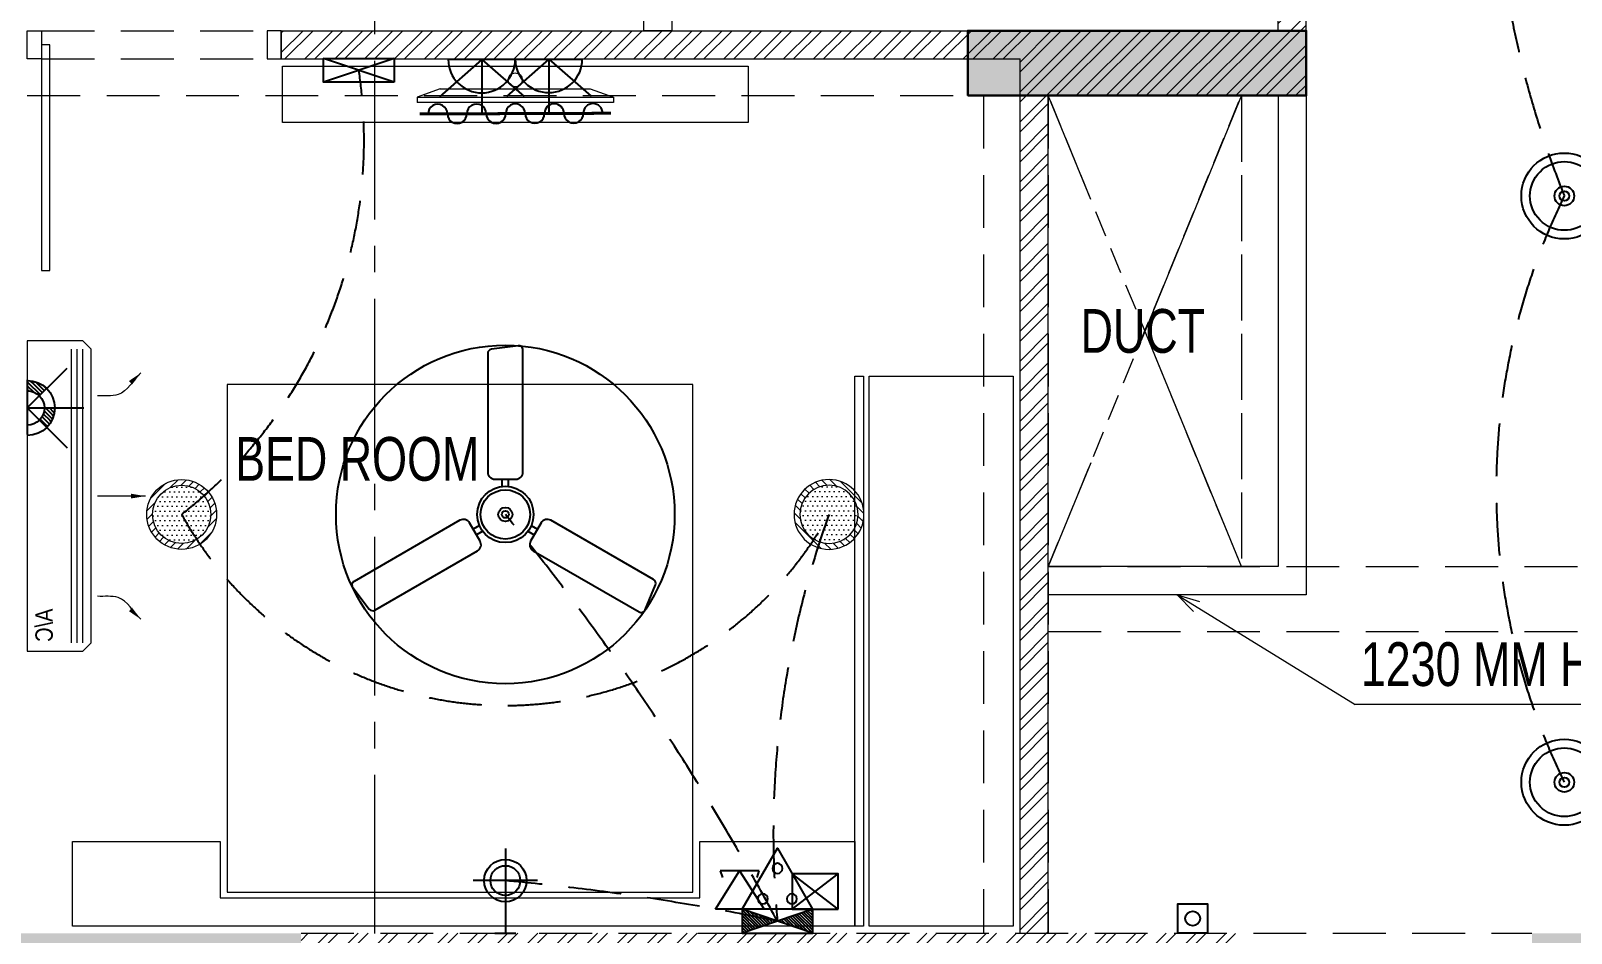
# Model space of a CAD drawing. Header units: inches. Extents: x 822859 to 1009930, y 496782 to 576896.
# Drawn here: x 831238 to 836697, y 542403 to 545602 of the extents above; entities that cross this region are included whole.
import ezdxf
from ezdxf.enums import TextEntityAlignment as Align

# ---------------------------------------------------------------- set-up
doc = ezdxf.new("R2010")
doc.units = ezdxf.units.IN
doc.header["$LTSCALE"] = 750
doc.header["$MEASUREMENT"] = 0
for name, pattern in [('CENTER', [2, 1.25, -0.25, 0.25, -0.25]), ('CENTER2', [1.125, 0.75, -0.125, 0.125, -0.125]), ('DASHED', [0.75, 0.5, -0.25]), ('HIDDEN', [0.375, 0.25, -0.125]), ('HIDDEN2', [0.1875, 0.125, -0.0625])]:
    doc.linetypes.add(name, pattern=pattern)
for name, color, linetype, lineweight in [('1 x 15 W green led dl', 84, 'Continuous', 5), ('COLUMN', 5, 'Continuous', 13), ('DOOR-MSA', 8, 'Continuous', 13), ('DOTTED LINE-MSA', 8, 'HIDDEN2', 13), ('ELE-01-MSA', 8, 'Continuous', 18), ('FURNITURE-MSA', 251, 'Continuous', 5), ('HVAC-HW UNIT', 1, 'Continuous', 13), ('S_B4_230x425', 15, 'HIDDEN', 20), ('S_B4_230x575', 10, 'HIDDEN', 20), ('S_B4_CUT OUT LINE', 9, 'Continuous', 20), ('S_C_ABOVE HP TO TOP', 5, 'Continuous', 30), ('SECTION LINE', 14, 'CENTER', 9), ('TEXT DETAIL-MSA', 8, 'Continuous', 13), ('TEXT ROOM NAME-MSA', 8, 'Continuous', 13), ('WALL HATCH-MSA', 251, 'Continuous', 9), ('WALL-MSA', 11, 'Continuous', 18), ('WINDOW-MSA', 8, 'Continuous', 13)]:
    doc.layers.add(name, color=color, linetype=linetype, lineweight=lineweight)
for name, color, linetype in [('AC 2 MODULE SWITCH', 6, 'DASHED'), ('CS SHEET', 7, 'Continuous'), ('E-18 wall light point', 3, 'Continuous'), ('E-40 call bell push point', 1, 'Continuous'), ('E-47 switch board', 1, 'Continuous'), ('E-49 5A plug point', 150, 'Continuous'), ('E-49a SB with 5A plug point', 5, 'Continuous'), ('E-51 15 A AC PLUG POINT', 6, 'Continuous'), ('E-55 telephone point', 6, 'Continuous'), ('E-56 television point', 4, 'Continuous'), ('ELE.WALL BRACKET', 3, 'Continuous'), ("Emg-42 4' fan point", 30, 'Continuous'), ('PE-E-Electrical Control', 150, 'HIDDEN'), ('PE-E-Electrical Control_Emg.', 1, 'HIDDEN'), ('R.C.C HATCH-MSA', 250, 'Continuous'), ('Switch Board', 72, 'Continuous')]:
    doc.layers.add(name, color=color, linetype=linetype)
doc.styles.add('125', font='swisscl.ttf', dxfattribs={"height": 125})
doc.styles.add('125pt1.6', font='simplex.shx', dxfattribs={"width": 0.6, "height": 200})
doc.styles.add('ARIAL', font='ARIALN.TTF', dxfattribs={"height": 360})
doc.styles.add('Arial-Reg', font='swisscl.ttf', dxfattribs={"height": 155})
doc.styles.add('MtXpl_Swis721_LtCn_B', font='swisscl.ttf')
doc.styles.add('NARROW', font='ARIALN.TTF', dxfattribs={"height": 2.25})
doc.dimstyles.new('100 K.T', dxfattribs={"dimtxt": 360, "dimasz": 80, "dimexe": 0.18, "dimexo": 0.0625, "dimgap": 1, "dimtad": 1, "dimdec": 0, "dimzin": 0, "dimdsep": 46, "dimtxsty": 'ARIAL', "dimblk": 'DOT', "dimcen": 0.09, "dimse1": 1, "dimse2": 1, "dimclrd": 50, "dimclrt": 256, "dimadec": 0, "dimazin": 0, "dimtfac": 1, "dimtdec": 0, "dimtofl": 0, "dimtmove": 1, "dimatfit": 0, "dimfxl": 1, "dimtolj": 1, "dimtzin": 0, "dimlwd": -1, "dimarcsym": 0})
doc.dimstyles.new('DIM_50', dxfattribs={"dimtxt": 200, "dimasz": 100, "dimexe": 25, "dimexo": 5, "dimgap": 25, "dimtad": 1, "dimdec": 0, "dimzin": 0, "dimdsep": 46, "dimtxsty": '125pt1.6', "dimblk": 'ARCHTICK', "dimcen": 0.09, "dimclrd": 8, "dimclre": 8, "dimclrt": 7, "dimaunit": 1, "dimadec": 4, "dimazin": 0, "dimtfac": 1, "dimtdec": 0, "dimtmove": 2, "dimatfit": 1, "dimfxl": 150, "dimfxlon": 1, "dimtolj": 1, "dimtzin": 0, "dimarcsym": 1})

# ---------------------------------------------------------------- blocks, each defined once
blk = doc.blocks.new('A$C37e82350')
at = {"layer": 'SECTION LINE', "linetype": 'CENTER2'}
blk.add_lwpolyline([(-2541.6, -2026.8), (-2541.6, -2083.3), (61391, -2083.3), (61391, -2039.2)], dxfattribs=at)
blk = doc.blocks.new('BLOCK-G & H TYPICAL COLOUMN')
at = {"layer": 'R.C.C HATCH-MSA'}
h = blk.add_hatch(color=256, dxfattribs=at)
h.dxf.hatch_style = 1
h.paths.add_polyline_path([(172697.62, -104207.75), (172688.57, -104207.75), (172688.57, -104255), (172697.62, -104255)])
h.paths.add_polyline_path([(172327.12, -104207.75), (172336.18, -104207.75), (172336.18, -104255), (172327.12, -104255)])
h.paths.add_polyline_path([(172819.88, -104207.75), (172819.88, -104216.81), (172867.12, -104216.81), (172867.12, -104207.75)])
h.paths.add_polyline_path([(172204.87, -104207.75), (172204.87, -104216.81), (172157.62, -104216.81), (172157.62, -104207.75)])
h.paths.add_polyline_path([(172561.18, -104240.06), (172552.12, -104240.06), (172552.12, -104287.31), (172561.18, -104287.31)])
h.paths.add_polyline_path([(172463.57, -104240.06), (172472.62, -104240.06), (172472.62, -104287.31), (172463.57, -104287.31)])
h.paths.add_polyline_path([(172177.87, -104422.2), (172177.87, -104431.25), (172130.62, -104431.25), (172130.62, -104422.2)])
h.paths.add_polyline_path([(172894.12, -104422.2), (172894.12, -104431.25), (172846.88, -104431.25), (172846.88, -104422.2)])
h.paths.add_polyline_path([(172336.12, -104486.75), (172336.12, -104495.81), (172288.87, -104495.81), (172288.87, -104486.75)])
h.paths.add_polyline_path([(172202.62, -104543.75), (172202.62, -104552.81), (172155.37, -104552.81), (172155.37, -104543.75)])
h.paths.add_polyline_path([(172822.13, -104543.75), (172822.13, -104552.81), (172869.37, -104552.81), (172869.37, -104543.75)])
h.paths.add_polyline_path([(172516.9, -104495.81), (172507.85, -104495.81), (172507.85, -104448.56), (172516.9, -104448.56)])
h.paths.add_polyline_path([(172697.62, -104104.25), (172688.57, -104104.25), (172688.57, -104057.01), (172697.62, -104057.01)])
h.paths.add_polyline_path([(172327.12, -104104.25), (172336.18, -104104.25), (172336.18, -104057.01), (172327.12, -104057.01)])
h.paths.add_polyline_path([(172819.88, -104104.25), (172819.88, -104095.2), (172867.12, -104095.2), (172867.12, -104104.25)])
h.paths.add_polyline_path([(172204.87, -104104.25), (172204.87, -104095.2), (172157.62, -104095.2), (172157.62, -104104.25)])
h.paths.add_polyline_path([(172561.18, -104071.94), (172552.12, -104071.94), (172552.12, -104024.7), (172561.18, -104024.7)])
h.paths.add_polyline_path([(172463.57, -104071.94), (172472.62, -104071.94), (172472.62, -104024.7), (172463.57, -104024.7)])
h.paths.add_polyline_path([(172177.87, -103889.81), (172177.87, -103880.75), (172130.62, -103880.75), (172130.62, -103889.81)])
h.paths.add_polyline_path([(172894.12, -103889.81), (172894.12, -103880.75), (172846.88, -103880.75), (172846.88, -103889.81)])
h.paths.add_polyline_path([(172336.12, -103825.25), (172336.12, -103816.2), (172288.87, -103816.2), (172288.87, -103825.25)])
h.paths.add_polyline_path([(172202.62, -103768.25), (172202.62, -103759.2), (172155.37, -103759.2), (172155.37, -103768.25)])
h.paths.add_polyline_path([(172822.13, -103768.25), (172822.13, -103759.2), (172869.37, -103759.2), (172869.37, -103768.25)])
h.paths.add_polyline_path([(172516.9, -103816.2), (172507.85, -103816.2), (172507.85, -103863.44), (172516.9, -103863.44)])
h.paths.add_polyline_path([(172548.37, -103699.31), (172548.37, -103690.25), (172595.62, -103690.25), (172595.62, -103699.31)])
h.paths.add_polyline_path([(172476.37, -103699.31), (172476.37, -103690.25), (172429.13, -103690.25), (172429.13, -103699.31)])
h.paths.add_polyline_path([(172726.82, -103612.31), (172726.82, -103603.25), (172774.06, -103603.25), (172774.06, -103612.31)])
h.paths.add_polyline_path([(172297.93, -103612.31), (172297.93, -103603.25), (172250.69, -103603.25), (172250.69, -103612.31)])
h.paths.add_polyline_path([(172920.37, -103523.81), (172920.37, -103514.75), (172857.56, -103514.75), (172857.56, -103523.81)])
h.paths.add_polyline_path([(172104.37, -103523.81), (172104.37, -103514.75), (172167.19, -103514.75), (172167.19, -103523.81)])
h.paths.add_polyline_path([(172476.37, -103492.94), (172467.32, -103492.94), (172467.32, -103445.7), (172476.37, -103445.7)])
h.paths.add_polyline_path([(172548.37, -103492.94), (172557.43, -103492.94), (172557.43, -103445.7), (172548.37, -103445.7)])
h.paths.add_polyline_path([(172663.43, -103454.75), (172759.5, -103454.75), (172759.5, -103349.7), (172663.43, -103349.7), (172663.43, -103358.75), (172750.44, -103358.75), (172750.44, -103445.7), (172663.43, -103445.7)])
h.paths.add_polyline_path([(172361.32, -103454.75), (172265.25, -103454.75), (172265.25, -103349.7), (172361.32, -103349.7), (172361.32, -103358.75), (172274.31, -103358.75), (172274.31, -103445.7), (172361.32, -103445.7)])
h.paths.add_polyline_path([(172428.37, -103358.75), (172419.32, -103358.75), (172419.32, -103311.51), (172428.37, -103311.51)])
h.paths.add_polyline_path([(172428.37, -103132.74), (172419.32, -103132.74), (172419.32, -103179.99), (172428.37, -103179.99)])
h.paths.add_polyline_path([(172151.62, -103286.75), (172151.62, -103277.7), (172104.37, -103277.7), (172104.37, -103286.75)])
h.paths.add_polyline_path([(172245.43, -103162.74), (172245.43, -103153.68), (172198.19, -103153.68), (172198.19, -103162.74)])
h.paths.add_polyline_path([(172428.37, -103021.25), (172419.32, -103021.25), (172419.32, -103068.5), (172428.37, -103068.5)])
h.paths.add_polyline_path([(172245.43, -102997.25), (172236.37, -102997.25), (172236.37, -103044.5), (172245.43, -103044.5)])
h.paths.add_polyline_path([(172104.37, -102997.25), (172104.37, -103006.31), (172151.62, -103006.31), (172151.62, -102997.25)])
h.paths.add_polyline_path([(172596.37, -103358.75), (172605.43, -103358.75), (172605.43, -103311.51), (172596.37, -103311.51)])
h.paths.add_polyline_path([(172596.37, -103132.74), (172605.43, -103132.74), (172605.43, -103179.99), (172596.37, -103179.99)])
h.paths.add_polyline_path([(172873.13, -103286.75), (172873.13, -103277.7), (172920.37, -103277.7), (172920.37, -103286.75)])
h.paths.add_polyline_path([(172779.32, -103162.74), (172779.32, -103153.68), (172826.56, -103153.68), (172826.56, -103162.74)])
h.paths.add_polyline_path([(172596.37, -103021.25), (172605.43, -103021.25), (172605.43, -103068.5), (172596.37, -103068.5)])
h.paths.add_polyline_path([(172779.32, -102997.25), (172788.37, -102997.25), (172788.37, -103044.5), (172779.32, -103044.5)])
h.paths.add_polyline_path([(172920.37, -102997.25), (172920.37, -103006.31), (172873.13, -103006.31), (172873.13, -102997.25)])
h.paths.add_polyline_path([(172548.37, -104612.7), (172548.37, -104621.75), (172595.62, -104621.75), (172595.62, -104612.7)])
h.paths.add_polyline_path([(172476.37, -104612.7), (172476.37, -104621.75), (172429.13, -104621.75), (172429.13, -104612.7)])
h.paths.add_polyline_path([(172297.93, -104699.7), (172297.93, -104708.75), (172250.69, -104708.75), (172250.69, -104699.7)])
h.paths.add_polyline_path([(172104.37, -104788.2), (172104.37, -104797.25), (172167.19, -104797.25), (172167.19, -104788.2)])
h.paths.add_polyline_path([(172726.82, -104699.7), (172726.82, -104708.75), (172774.06, -104708.75), (172774.06, -104699.7)])
h.paths.add_polyline_path([(172920.37, -104788.2), (172920.37, -104797.25), (172857.56, -104797.25), (172857.56, -104788.2)])
h.paths.add_polyline_path([(172476.37, -104819.06), (172467.32, -104819.06), (172467.32, -104866.31), (172476.37, -104866.31)])
h.paths.add_polyline_path([(172548.37, -104819.06), (172557.43, -104819.06), (172557.43, -104866.31), (172548.37, -104866.31)])
h.paths.add_polyline_path([(172663.43, -104857.25), (172759.5, -104857.25), (172759.5, -104962.31), (172663.43, -104962.31), (172663.43, -104953.25), (172750.44, -104953.25), (172750.44, -104866.31), (172663.43, -104866.31)])
h.paths.add_polyline_path([(172361.32, -104857.25), (172265.25, -104857.25), (172265.25, -104962.31), (172361.32, -104962.31), (172361.32, -104953.25), (172274.31, -104953.25), (172274.31, -104866.31), (172361.32, -104866.31)])
h.paths.add_polyline_path([(172428.37, -104953.25), (172419.32, -104953.25), (172419.32, -105000.5), (172428.37, -105000.5)])
h.paths.add_polyline_path([(172428.37, -105178.31), (172419.32, -105178.31), (172419.32, -105131.06), (172428.37, -105131.06)])
h.paths.add_polyline_path([(172151.62, -105025.25), (172151.62, -105034.31), (172104.37, -105034.31), (172104.37, -105025.25)])
h.paths.add_polyline_path([(172245.43, -105072.5), (172236.37, -105072.5), (172236.37, -105025.25), (172245.43, -105025.25)])
h.paths.add_polyline_path([(172428.37, -105290.75), (172419.32, -105290.75), (172419.32, -105243.51), (172428.37, -105243.51)])
h.paths.add_polyline_path([(172245.43, -105314.75), (172236.37, -105314.75), (172236.37, -105267.51), (172245.43, -105267.51)])
h.paths.add_polyline_path([(172104.37, -105277.35), (172113.43, -105277.35), (172113.43, -105314.75), (172104.37, -105314.75)])
h.paths.add_polyline_path([(172596.37, -104953.25), (172605.43, -104953.25), (172605.43, -105000.5), (172596.37, -105000.5)])
h.paths.add_polyline_path([(172596.37, -105178.31), (172605.43, -105178.31), (172605.43, -105131.06), (172596.37, -105131.06)])
h.paths.add_polyline_path([(172873.13, -105025.25), (172873.13, -105034.31), (172920.37, -105034.31), (172920.37, -105025.25)])
h.paths.add_polyline_path([(172788.37, -105025.25), (172779.32, -105025.25), (172779.32, -105072.5), (172788.37, -105072.5)])
h.paths.add_polyline_path([(172596.37, -105290.75), (172605.43, -105290.75), (172605.43, -105243.51), (172596.37, -105243.51)])
h.paths.add_polyline_path([(172779.32, -105314.75), (172788.37, -105314.75), (172788.37, -105267.51), (172779.32, -105267.51)])
h.paths.add_polyline_path([(172911.32, -105314.75), (172920.37, -105314.75), (172920.37, -105277.35), (172911.32, -105277.35)])
h.paths.add_polyline_path([(172688.63, -104486.75), (172688.63, -104495.81), (172735.87, -104495.81), (172735.87, -104486.75)])
h.paths.add_polyline_path([(172688.63, -103825.25), (172688.63, -103816.2), (172735.87, -103816.2), (172735.87, -103825.25)])
at = {"layer": 'COLUMN'}
blk.add_lwpolyline([(172476.37, -103699.31), (172476.37, -103690.25), (172429.13, -103690.25), (172429.13, -103699.31)], close=True, dxfattribs=at)
blk = doc.blocks.new('A$C16cd5f5f')
at = {"layer": 'WINDOW-MSA', "ltscale": 5000}
for points in [[(50, 50), (50, 850), (80, 850), (80, 50)], [(0, 0), (50, 0), (50, 100), (0, 100)], [(900, 0), (850, 0), (850, 100), (900, 100)]]:
    blk.add_lwpolyline(points, close=True, dxfattribs=at)
at = {"layer": 'WINDOW-MSA', "linetype": 'HIDDEN', "elevation": 0}
blk.add_lwpolyline([(50, 100), (850, 100)], dxfattribs=at)
at = {"layer": 'WINDOW-MSA', "linetype": 'HIDDEN'}
blk.add_lwpolyline([(50, 0), (850, 0)], dxfattribs=at)
blk = doc.blocks.new('A$Ca69f7aba')
at = {"layer": 'WINDOW-MSA', "ltscale": 5000}
for points in [[(-750, 0), (-700, 0), (-700, -100), (-750, -100)], [(0, 0), (-50, 0), (-50, -100), (0, -100)], [(-50, -50), (-50, -700), (-80, -700), (-80, -50)]]:
    blk.add_lwpolyline(points, close=True, dxfattribs=at)
at = {"layer": 'WINDOW-MSA', "linetype": 'HIDDEN'}
blk.add_lwpolyline([(-50, 0), (-700, 0)], dxfattribs=at)
at = {"layer": 'WINDOW-MSA', "linetype": 'HIDDEN', "elevation": 0}
blk.add_lwpolyline([(-50, -100), (-700, -100)], dxfattribs=at)
blk = doc.blocks.new('G$C7997B730')
at = {"layer": 'FURNITURE-MSA'}
for p, q in [((36, 1325, 0), (0, 1325, 0)), ((0, 1325, 0), (0, 0, 0)), ((36, 1325, 0), (0, 1325, 0)), ((93, 1169, 0), (36, 1325, 0)), ((36, 0, 0), (36, 1325, 0)), ((93, 1169, 0), (36, 1325, 0)), ((93, 156, 0), (93, 1169, 0)), ((93, 156, 0), (36, 0, 0)), ((36, 0, 0), (0, 0, 0))]:
    blk.add_line(p, q, dxfattribs=at)
blk = doc.blocks.new('A$Caebde61c')
at = {"layer": 'FURNITURE-MSA'}
for points in [[(5820.4, -17927.2), (5820.4, -17727.2), (7470.4, -17727.2), (7470.4, -17927.2)], [(7879.4, -18826.2), (7879.4, -20776.2), (7849.4, -20776.2), (7849.4, -18826.2)], [(8409.4, -18826.2), (8409.4, -20776.2), (7899.4, -20776.2), (7899.4, -18826.2)], [(7274.4, -20656.2), (7274.4, -18856.2), (5624.4, -18856.2), (5624.4, -20656.2)], [(5599.4, -20676.2), (7299.4, -20676.2), (7299.4, -20476.2), (7849.4, -20476.2), (7849.4, -20776.2), (5076.6, -20776.2), (5076.6, -20476.2), (5599.4, -20476.2)]]:
    blk.add_lwpolyline(points, close=True, dxfattribs=at)
blk.add_circle((6645.4, -17776.3, 0), 25, dxfattribs=at)
at = {"layer": 'FURNITURE-MSA', "xscale": -0.5248800000000008, "yscale": 0.5248800000000008, "zscale": 0.5248800000000007, "rotation": 270.0000000000001}
blk.add_blockref('G$C7997B730', (6297.7, -17856.9, 0), dxfattribs=at)
blk = doc.blocks.new('_Dot')
at = {"linetype": 'ByBlock', "lineweight": -2}
blk.add_line((-0.5, 0), (-1, 0), dxfattribs=at)
at = {"linetype": 'ByBlock', "const_width": 0.5}
blk.add_lwpolyline([(-0.25, 0, 1), (0.25, 0, 1)], format="xyb", close=True, dxfattribs=at)
blk = doc.blocks.new('C-230x1200')
at = {"layer": 'S_C_ABOVE HP TO TOP'}
h = blk.add_hatch(color=250, dxfattribs=at)
h.dxf.hatch_style = 1
h.paths.add_polyline_path([(-230, 1200), (-230, 0), (0, 0), (0, 1200)])
at = {"layer": 'S_C_ABOVE HP TO TOP', "color": 8}
blk.add_lwpolyline([(0, 1200), (-230, 1200), (-230, 0), (0, 0)], close=True, dxfattribs=at)
blk = doc.blocks.new('zw$A6E')
at = {"layer": 'S_B4_230x425', "color": 8}
for p, q in [((-7191.3, -8650.1), (-7191.3, -10319.1)), ((-6961.3, -8650.1), (-6961.3, -10319.1)), ((-7875.7, -10319.1), (-4218.1, -10319.1)), ((-7875.7, -10549.1), (-4218.1, -10549.1))]:
    blk.add_line(p, q, dxfattribs=at)
at = {"layer": 'S_B4_230x575', "color": 8}
for p, q in [((-11493.8, -8650.1), (-8161.3, -8650.1)), ((-8105.7, -8650.1), (-8105.7, -11619.1)), ((-7875.7, -8650.1), (-7875.7, -11619.1)), ((-10523.8, -11619.1), (-6161.9, -11619.1))]:
    blk.add_line(p, q, dxfattribs=at)
at = {"layer": 'S_B4_CUT OUT LINE', "color": 252, "linetype": 'HIDDEN', "ltscale": 5}
for p, q in [((-7191.3, -10319.1), (-7875.7, -8650.1)), ((-7191.3, -8650.1), (-7875.7, -10319.1))]:
    blk.add_line(p, q, dxfattribs=at)
at = {"layer": 'S_C_ABOVE HP TO TOP', "xscale": -1, "rotation": 89.99999999999999}
blk.add_blockref('C-230x1200', (-6961.3, -8650.1), dxfattribs=at)
blk = doc.blocks.new('EL WALL BRACKET')
at = {"layer": 'ELE.WALL BRACKET'}
for major_axis, start_param, end_param in [((-107.7, 107.7), 0.785398, 7.068583), ((86.1, 86.1), 2.356194490192304, 8.639379797371891), ((-24.5, 24.5), 0.785398, 7.068583), ((12.2, 12.2), 2.356194490189837, 8.639379797369424)]:
    blk.add_ellipse((0, 0), major_axis=major_axis, ratio=1, start_param=start_param, end_param=end_param, dxfattribs=at)
blk = doc.blocks.new('WL-01')
for points in [[(-3.57, 2.18), (-3.57, -2.18)], [(-5.74, 0), (0, 0)], [(0, -0.72), (0, 0.72)]]:
    blk.add_lwpolyline(points)
for radius in [1.44, 1.01]:
    blk.add_circle((-3.57, 0), radius)
blk = doc.blocks.new('P ONB-01')
at = {"ltscale": 0.4}
blk.add_lwpolyline([(1.809, 0), (0, 3.133), (-1.809, 0)], close=True, dxfattribs=at)
for centre in [(0, 2.089), (-0.746, 0.522), (0.746, 0.522)]:
    blk.add_circle(centre, 0.259, dxfattribs=at)
blk = doc.blocks.new('TP-01')
for p, q in [((0.01, 3.04), (-1.94, 0)), ((-1.53, 3.04), (1.56, 3.04)), ((-1.39, 2.51), (-1.53, 3.04)), ((1.94, 0), (0.01, 3.04)), ((1.56, 3.04), (1.38, 2.52)), ((-1.94, 0), (1.94, 0))]:
    blk.add_line(p, q)
blk = doc.blocks.new('AC SWITCH')
at = {"layer": 'AC 2 MODULE SWITCH', "color": 5, "linetype": 'ByBlock'}
for p, q in [((0, 2.95), (4.5, -2.95)), ((0, -2.95), (4.5, 2.95))]:
    blk.add_line(p, q, dxfattribs=at)
blk.add_lwpolyline([(0, 2.95), (4.5, 2.95), (4.5, -2.95), (0, -2.95)], close=True, dxfattribs=at)
blk = doc.blocks.new('6tyyyy4')
at = {"layer": 'Switch Board'}
h = blk.add_hatch(dxfattribs=at)
h.set_pattern_fill('ANSI31', color=1, scale=2.670621)
h.set_pattern_definition([(45, (-0.07464, -0.58604), (-0.236052, 0.236052), [])])
h.paths.add_polyline_path([(-0.32, -0.54), (5.33, -2.47), (5.33, 1.39)])
h.paths.add_polyline_path([(-5.97, 1.39), (-5.97, -2.47), (-0.32, -0.54)])
at = {"layer": 'Switch Board', "color": 1}
for p, q in [((-5.97, -2.47), (-5.97, 1.39)), ((-5.97, 1.39), (5.33, 1.39)), ((-5.97, 1.39), (5.33, -2.47)), ((5.33, 1.39), (5.33, -2.47)), ((5.33, -2.47), (-5.97, -2.47))]:
    blk.add_line(p, q, dxfattribs=at)
blk.add_lwpolyline([(-5.97, -2.47), (5.33, 1.39)], dxfattribs=at)
blk = doc.blocks.new('P-01')
for p, q in [((-0.5, 0), (-0.5, 3.094)), ((-0.5, 0), (-2.906, 2.115)), ((-0.5, 0), (1.906, 2.115)), ((1.405, 0), (-2.405, 0))]:
    blk.add_line(p, q)
blk.add_arc((-0.5, -0.001), 1.905, 0.02927, 179.97073)
blk = doc.blocks.new('A$C39A77DF2')
at = {"layer": 'E-49 5A plug point', "xscale": -62.36633987703786, "yscale": 62.36633987703786, "zscale": 79.20525164419156, "rotation": 270}
blk.add_blockref('P-01', (0, 31.2), dxfattribs=at)
blk = doc.blocks.new('TV-02')
at = {"const_width": 0.171}
blk.add_lwpolyline([(4.516, 0), (-6.36, 0)], dxfattribs=at)
at = {"ltscale": 100}
for centre, major_axis, start_param, end_param in [((-5.335, 0), (0.39, 0.39), 5.497787, 8.63938), ((-3.129, 0), (0.39, 0.39), 5.497787, 8.63938), ((-0.922, 0), (0.39, 0.39), 5.497787, 8.63938), ((0.181, 0), (0.39, 0.39), 2.356194, 5.497787), ((1.284, 0), (-0.39, 0.39), 3.926991, 7.068583), ((2.388, 0), (0.39, 0.39), 2.356194, 5.497787), ((3.491, 0), (-0.39, 0.39), 3.926991, 7.068583), ((-4.232, 0), (0.39, 0.39), 2.356194, 5.497787), ((-2.025, 0), (-0.39, 0.39), 0.785398, 3.926991)]:
    blk.add_ellipse(centre, major_axis=major_axis, ratio=1, start_param=start_param, end_param=end_param, dxfattribs=at)
blk = doc.blocks.new('A$C4D7A2C8D')
blk.add_lwpolyline([(4, -1.68), (-6, -1.68), (-6, 1.68), (4, 1.68)], close=True)
for points in [[(4, 1.68), (-6, -1.68)], [(4, -1.68), (-6, 1.68)]]:
    blk.add_lwpolyline(points)
blk = doc.blocks.new('F12')
at = {"color": 7}
for p, q in [((-0.115, 0.993), (-0.115, 1.25)), ((0.115, 0.993), (0.115, 1.25)), ((-0.918, -0.397), (-1.14, -0.525)), ((0.918, -0.397), (1.14, -0.525)), ((-0.803, -0.596), (-1.025, -0.725)), ((0.803, -0.596), (1.025, -0.725))]:
    blk.add_line(p, q, dxfattribs=at)
for points in [[(-0.375, 1.25), (0.375, 1.25, 0.414214), (0.625, 1.5), (0.625, 5.831, 0.453094), (0.455, 5.98), (-0.495, 5.855, 0.376373), (-0.625, 5.706), (-0.625, 1.5, 0.414214)], [(-0.895, -0.95), (-1.27, -0.3, 0.414214), (-1.612, -0.209), (-5.362, -2.374, 0.453094), (-5.406, -2.596), (-4.823, -3.356, 0.376373), (-4.629, -3.394), (-0.987, -1.291, 0.414214)], [(1.27, -0.3), (0.895, -0.95, 0.414214), (0.987, -1.291), (4.737, -3.457, 0.453094), (4.951, -3.384), (5.318, -2.499, 0.376373), (5.254, -2.312), (1.612, -0.209, 0.414214)]]:
    blk.add_lwpolyline(points, format="xyb", close=True, dxfattribs=at)
for radius in [6, 1, 0.25]:
    blk.add_circle((0, 0), radius)
for radius in [0.875, 0.125]:
    blk.add_circle((0, 0), radius, dxfattribs=at)
blk = doc.blocks.new('_ArchTick')
at = {"color": 0, "linetype": 'ByBlock', "const_width": 0.15}
blk.add_lwpolyline([(-0.5, -0.5), (0.5, 0.5)], dxfattribs=at)
blk = doc.blocks.new('DLL')
at = {"linetype": 'HIDDEN'}
h = blk.add_hatch(dxfattribs=at)
h.set_pattern_fill('ANSI31', color=256, scale=0.255)
h.set_pattern_definition([(45, (0, 0), (-0.57249, 0.57249), [])])
h.paths.add_polyline_path([(4.64, 0, -1), (-4.64, 0, -1)])
h.paths.add_polyline_path([(-3.87, 0, 1), (3.87, 0, 1)], flags=16)
h = blk.add_hatch(dxfattribs=at)
h.set_pattern_fill('DOTS', color=8, scale=0.4)
h.set_pattern_definition([(0, (0, 0), (0.3175, 0.635), [0, -0.635])])
h.paths.add_polyline_path([(-3.87, 0, 1), (3.87, 0, 1)])
for radius in [4.64, 3.87]:
    blk.add_circle((0, 0), radius)
blk = doc.blocks.new('BE')
at = {"flags": 128}
blk.add_lwpolyline([(-1, 0), (1, 0), (1, 2), (-1, 2)], close=True, dxfattribs=at)
blk.add_lwpolyline([(-0.5, 1, 1), (0.5, 1, 1)], format="xyb", close=True, dxfattribs=at)
blk = doc.blocks.new('DRHASHGSDG')
at = {"layer": 'WALL HATCH-MSA'}
h = blk.add_hatch(dxfattribs=at)
h.set_pattern_fill('ANSI32', color=256, scale=200)
h.set_pattern_definition([(45, (3141.056, -2279.1), (-53.033, 53.033), []), (45, (3176.41, -2279.1), (-53.033, 53.033), [])])
h.paths.add_polyline_path([(2210, -2208.4), (2210, -2308.4), (3852.5, -2308.4), (3852.5, -2208.4)], flags=17)
h.paths.add_polyline_path([(1500, -8420.1), (1500, -8520.1), (4118.1, -8520.1), (4118.1, -11619.1), (1570, -11619.1), (1570, -11719.1), (4881.9, -11719.1), (4881.9, -11619.1), (4218.1, -11619.1), (4218.1, -8650.1), (5132.5, -8650.1), (5132.5, -7020.1), (4127.6, -7020.1), (4127.6, -6508.4), (5132.5, -6508.4), (5132.5, -6408.4), (4127.6, -6408.4), (4127.6, -5658.4), (5132.5, -5658.4), (5132.5, -2208.4), (4902.5, -2208.4), (4902.5, -2308.4), (5032.5, -2308.4), (5032.5, -5558.4), (2784.6, -5558.4), (2784.6, -7670.1), (2884.6, -7670.1), (2884.6, -7120.1), (3377.6, -7120.1), (3377.6, -7020.1), (2884.6, -7020.1), (2884.6, -5658.4), (4027.6, -5658.4), (4027.6, -7120.1), (5032.5, -7120.1), (5032.5, -8420.1)])
at = {"layer": 'DOTTED LINE-MSA'}
for p, q in [((4902.5, -10319.1), (4218.1, -8650.1)), ((4218.1, -10319.1), (4902.5, -8650.1)), ((4902.5, -8650.1), (4902.5, -10319.1))]:
    blk.add_line(p, q, dxfattribs=at)
at = {"layer": 'ELE-01-MSA'}
blk.add_line((5032.5, -8650.1), (5032.5, -10319.1), dxfattribs=at)
for points in [[(5132.5, -8650.1), (5132.5, -10419.1), (4218.1, -10419.1)], [(5032.5, -10319.1), (4218.1, -10319.1)]]:
    blk.add_lwpolyline(points, dxfattribs=at)
at = {"layer": 'WALL-MSA'}
for p, q in [((5132.5, -8650.1), (5132.5, -7020.1)), ((5032.5, -8420.1), (5032.5, -7120.1)), ((1500, -8420.1), (1500, -8520.1)), ((1500, -8420.1), (5032.5, -8420.1)), ((1500, -8520.1), (4118.1, -8520.1)), ((4118.1, -11619.1), (4118.1, -8520.1)), ((4218.1, -8650.1), (5132.5, -8650.1)), ((4218.1, -11619.1), (4218.1, -8650.1))]:
    blk.add_line(p, q, dxfattribs=at)
at = {"color": 2, "rotation": 270}
blk.add_blockref('A$C37e82350', (3913.3, 9182.1), dxfattribs=at)
at = {"layer": 'COLUMN', "xscale": 25.4, "yscale": 25.4, "zscale": 25.4}
blk.add_blockref('BLOCK-G & H TYPICAL COLOUMN', (-4375767.4, 2625312.3), dxfattribs=at)
at = {"layer": 'DOOR-MSA', "xscale": -1}
for name, p, rotation in [('A$Ca69f7aba', (2784.6, -8420.1, 0), 89.99999999999997), ('A$C16cd5f5f', (600, -8420.1, 0), 180)]:
    blk.add_blockref(name, p, dxfattribs=dict(at, rotation=rotation))
at = {"layer": 'FURNITURE-MSA'}
blk.add_blockref('A$Caebde61c', (-4316.3, 9182.1), dxfattribs=at)
at = {"layer": 'TEXT DETAIL-MSA', "style": '125'}
blk.add_text('1230 MM HT WALL', height=155, dxfattribs=at).set_placement((6023, -10665.2), align=Align.MIDDLE_CENTER)
at = {"layer": 'TEXT ROOM NAME-MSA', "lineweight": 0}
for s, style, p in [('DUCT', 'Arial-Reg', (4332.8, -9561.6)), ('BED ROOM', 'MtXpl_Swis721_LtCn_B', (1336.6, -10015.2, 0))]:
    blk.add_text(s, height=155, dxfattribs=dict(at, style=style)).set_placement(p)
at = {"layer": 'TEXT DETAIL-MSA'}
for points, override in [([(4675.3, -10419.1), (5305.9, -10808.7)], {"dimtad": 0, "dimclrd": 256, "dimldrblk": 'Open30'}), ([(7229.5, -10419.1), (6787.9, -10808.7), (5305.9, -10808.7)], {"dimgap": 1, "dimtad": 0, "dimclrd": 256, "dimldrblk": 'Open30'})]:
    blk.add_leader(points, dimstyle='100 K.T', override=override, dxfattribs=at)
blk = doc.blocks.new('A$C48C83B35')
at = {"layer": 'E-51 15 A AC PLUG POINT'}
h = blk.add_hatch(dxfattribs=at)
h.set_pattern_fill('ANSI31', color=256, scale=3.615362, style=0)
h.set_pattern_definition([(135, (0, -12.33788), (-0.28322, -0.28322), [])])
edge = h.paths.add_edge_path()
edge.add_ellipse((0, -12.34), major_axis=(1.69, -1.69), ratio=1, start_angle=270, end_angle=315)
edge.add_line((0, -14.73), (0, -16.18))
edge.add_ellipse((0, -12.34), major_axis=(2.72, -2.72), ratio=1, start_angle=270, end_angle=315, ccw=False)
edge.add_line((-2.72, -15.06), (-1.69, -14.03))
edge = h.paths.add_edge_path()
edge.add_ellipse((0, -12.34), major_axis=(1.69, -1.69), ratio=1, start_angle=180, end_angle=225)
edge.add_line((-2.39, -12.34), (-3.85, -12.34))
edge.add_ellipse((0, -12.34), major_axis=(2.72, -2.72), ratio=1, start_angle=180, end_angle=225, ccw=False)
edge.add_line((-2.72, -9.62), (-1.69, -10.65))
for p, q in [((0, -12.34), (-5.6, -6.74)), ((0, -16.3), (0, -8.61)), ((0, -12.34), (-7.92, -12.34)), ((0, -12.34), (-5.6, -17.94))]:
    blk.add_line(p, q, dxfattribs=at)
at = {"layer": 'E-51 15 A AC PLUG POINT', "color": 180, "linetype": 'ByBlock', "lineweight": 5}
for points in [[(-8.93, 20.57), (-7.76, 21.73)], [(-7.76, -21.73), (0, -21.73), (0, 21.73), (-7.76, 21.73)], [(-8.93, 20.57), (-8.93, -20.57)], [(-7.71, -20.57), (-7.71, 20.57)], [(-6.93, -20.57), (-6.93, 20.57)], [(-6.15, -20.57), (-6.15, 20.57)], [(-8.93, -20.57), (-7.76, -21.73)]]:
    blk.add_lwpolyline(points, dxfattribs=at)
at = {"layer": 'E-51 15 A AC PLUG POINT', "extrusion": (0, 0, -1)}
for major_axis in [(-2.72, 2.72), (-1.69, 1.69)]:
    blk.add_ellipse((0, -12.34), major_axis=major_axis, ratio=1, start_param=3.926991, end_param=7.068583, dxfattribs=at)
at = {"layer": 'E-51 15 A AC PLUG POINT', "color": 1, "style": 'NARROW', "text_generation_flag": 4}
blk.add_text(' A/C', height=2.445, rotation=90, dxfattribs=at).set_placement((-3.57, 17.69), align=Align.CENTER)
at = {"layer": 'E-51 15 A AC PLUG POINT', "color": 180, "linetype": 'ByBlock', "lineweight": 5, "path_type": 1}
for points, override in [([(-15.9, 17.26), (-12.7, 14.21), (-9.83, 14.04)], {"dimasz": 2, "dimclrd": 153}), ([(-16.54, 0), (-9.83, 0)], {"dimscale": 1, "dimasz": 2, "dimclrd": 153}), ([(-15.9, -17.26), (-12.7, -14.21), (-9.83, -14.04)], {"dimasz": 2, "dimclrd": 153})]:
    blk.add_leader(points, dimstyle='DIM_50', override=override, dxfattribs=at)
blk = doc.blocks.new('A$C596C225D')
at = {"color": 0, "linetype": 'Continuous', "xscale": 25.30797101452029, "yscale": 25.30797101452029, "zscale": 25.30797101452029}
blk.add_blockref('A$C48C83B35', (0, 0), dxfattribs=at)

msp = doc.modelspace()

# ---------------------------------------------------------------- linework, layer by layer
at = {"layer": 'PE-E-Electrical Control'}
for centre, radius, start, end in [((830734.1, 545214), 1685, 308.0587, 8.4472), ((832919.8, 544519.7), 1309.8, 208.8707, 331.1293), ((826080.1, 538270.7), 8850.3, 28.14548, 39.39178), ((837214.7, 542755.3), 3345.2, 160.2209, 185.3138), ((832141.6, 534058.1, 0), 8566.4, 78.26478, 84.78726)]:
    msp.add_arc(centre, radius, start, end, dxfattribs=at)
at = {"layer": 'PE-E-Electrical Control_Emg.'}
for centre, radius, start, end in [((839949.9, 546329.7), 3530.6, 158.1597, 201.8403), ((838788.2, 543977, 0), 2357, 153.838, 206.162)]:
    msp.add_arc(centre, radius, start, end, dxfattribs=at)

# ---------------------------------------------------------------- block references
at = {"layer": '1 x 15 W green led dl', "yscale": 26.68998742498368, "zscale": 26.68998742498368}
for p, xscale, rotation in [((831772.8, 543887.3), 26.68998742498368, 359.9999531667485), ((834066.9, 543887.3), -26.68998742498368, 4.683325151533133e-05)]:
    msp.add_blockref('DLL', p, dxfattribs=dict(at, xscale=xscale, rotation=rotation))
at = {"layer": 'AC 2 MODULE SWITCH', "linetype": 'ByBlock', "xscale": -27.68057364411916, "yscale": 27.68057364411916, "zscale": 27.68057364411916, "rotation": 270.0000000000358}
msp.add_blockref('AC SWITCH', (834017.5, 542488.2, 0), dxfattribs=at)
at = {"layer": 'CS SHEET', "color": 2}
for name, p in [('DRHASHGSDG', (830625.8, 554021.9)), ('zw$A6E', (842719.6, 554021.9))]:
    msp.add_blockref(name, p, dxfattribs=at)
at = {"layer": 'E-18 wall light point', "extrusion": (2.57282e-44, -7.31174e-44, -1), "xscale": -52.24343333348028, "yscale": 52.24343333348028, "zscale": -66.34916033381609, "rotation": 90.00951912793084}
msp.add_blockref('WL-01', (-832919.8, 542402.8), dxfattribs=at)
at = {"layer": 'E-40 call bell push point', "xscale": -52.14198412257963, "yscale": 52.14198412257963, "zscale": 52.14198412257963, "rotation": 359.9999999901742}
msp.add_blockref('BE', (835355.6, 542402.8, 0), dxfattribs=at)
at = {"layer": 'E-47 switch board', "linetype": 'Continuous', "xscale": 24.99999999999999, "yscale": 24.99999999999999, "zscale": 24.99999999999999, "rotation": 359.9904808720614}
msp.add_blockref('A$C4D7A2C8D', (832425.8, 545461.5), dxfattribs=at)
at = {"layer": 'E-49 5A plug point', "linetype": 'Continuous', "xscale": -1, "rotation": 90.20343859172766}
for p in [(832836.1, 545500.5), (833073.7, 545501.3)]:
    msp.add_blockref('A$C39A77DF2', p, dxfattribs=at)
at = {"layer": 'E-49a SB with 5A plug point', "xscale": -69.1073150159614, "yscale": 69.1073150159614, "zscale": 69.1073150159614}
msp.add_blockref('P ONB-01', (833883.9, 542488.2, 0), dxfattribs=at)
at = {"layer": 'E-55 telephone point', "extrusion": (-2.57282e-44, -7.31174e-44, -1), "xscale": 44.54238040196059, "yscale": 44.54238040196059, "zscale": -56.56882310934848, "rotation": 359.9999999999642}
msp.add_blockref('TP-01', (-833750.6, 542488.2, 0), dxfattribs=at)
at = {"layer": 'E-56 television point', "xscale": 62.36633987703788, "yscale": 62.36633987703788, "zscale": 79.20525164419156, "rotation": 0.2034385917277006}
msp.add_blockref('TV-02', (833012.9, 545308.4), dxfattribs=at)
at = {"layer": 'ELE.WALL BRACKET'}
for p in [(836672.7, 545016.2), (836672.7, 542937.8, 0)]:
    msp.add_blockref('EL WALL BRACKET', p, dxfattribs=at)
at = {"layer": "Emg-42 4' fan point", "extrusion": (-7.31174e-44, -2.57282e-44, -1), "xscale": -100.0000000155219, "yscale": 100.0000000155219, "zscale": -100.0000000155219}
msp.add_blockref('F12', (-832919.8, 543887.3), dxfattribs=at)
at = {"layer": 'HVAC-HW UNIT', "linetype": 'Continuous', "rotation": 180}
msp.add_blockref('A$C596C225D', (831225.8, 543952.3), dxfattribs=at)
at = {"layer": 'Switch Board', "lineweight": -2, "extrusion": (-2.57282e-44, -7.31174e-44, -1), "xscale": 22.12389380508608, "yscale": 22.12389380508608, "zscale": -22.12389380508608, "rotation": 359.9999999999642}
msp.add_blockref('6tyyyy4', (-833876.9, 542457.5, 0), dxfattribs=at)

doc.saveas('drawing.dxf')
